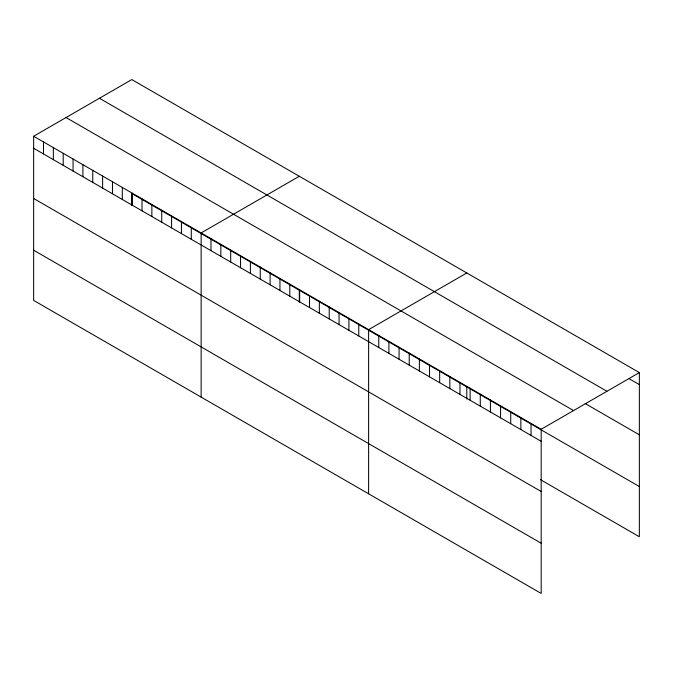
<?xml version="1.0" encoding="UTF-8"?>
<svg xmlns="http://www.w3.org/2000/svg" width="673" height="673" viewBox="0 0 673 673"><rect width="100%" height="100%" fill="white"/><g stroke="black" fill="none" stroke-linecap="round" stroke-linejoin="round"><path stroke-width="1.01" d="M33.65 136.249L541.176 429.265L541.176 593.435L33.65 300.41L33.65 136.249L131.824 79.565L639.35 372.59L639.35 536.751L540.385 479.613M299.308 176.259L201.134 232.942L201.134 397.112M466.793 272.96L368.619 329.635L368.619 493.805M541.176 429.265L639.35 372.59M629.196 378.756L639.35 384.611M99.427 98.266L606.953 391.291M585.216 403.564L639.35 434.817M66.047 117.539L573.573 410.564M639.35 486.545L131.824 193.53L131.824 205.576M33.65 148.27L541.176 441.295M33.65 198.476L541.176 491.5M33.65 250.205L541.176 543.229M531.031 423.401L531.031 435.431M520.877 417.546L520.877 429.567M510.731 411.683L510.731 423.712M500.577 405.819L500.577 417.849M490.424 399.964L490.424 411.994M480.278 394.1L480.278 406.13M470.124 388.245L470.124 400.267M466.793 386.925L466.793 398.971M459.97 382.382L459.97 394.412M449.825 376.518L449.825 388.548M439.671 370.663L439.671 382.685M429.525 364.8L429.525 376.83M419.372 358.936L419.372 370.966M409.218 353.081L409.218 365.111M399.072 347.218L399.072 359.247M388.918 341.362L388.918 353.384M378.773 335.499L378.773 347.529M358.768 323.949L358.768 335.978M348.917 318.262L348.917 330.292M339.066 312.575L339.066 324.605M329.215 306.888L329.215 318.918M319.355 301.201L319.355 313.223M309.504 295.506L309.504 307.536M299.653 289.819L299.653 301.849M299.308 290.223L299.308 302.278M289.802 284.132L289.802 296.162M279.951 278.445L279.951 290.475M270.1 272.758L270.1 284.788M260.249 267.072L260.249 279.102M250.398 261.385L250.398 273.406M240.539 255.69L240.539 267.719M230.688 250.003L230.688 262.033M220.837 244.316L220.837 256.346M210.986 238.629L210.986 250.659M191.283 227.255L191.283 239.285M181.432 221.568L181.432 233.59M171.581 215.873L171.581 227.903M161.73 210.186L161.73 222.216M151.871 204.499L151.871 216.529M142.02 198.813L142.02 210.842M132.169 193.126L132.169 205.156M122.318 187.439L122.318 199.469M112.467 181.752L112.467 193.774M102.616 176.065L102.616 188.087M92.765 170.37L92.765 182.4M82.914 164.683L82.914 176.713M73.054 158.996L73.054 171.026M63.203 153.309L63.203 165.339M53.352 147.623L53.352 159.652M43.501 141.936L43.501 153.957"/></g></svg>
